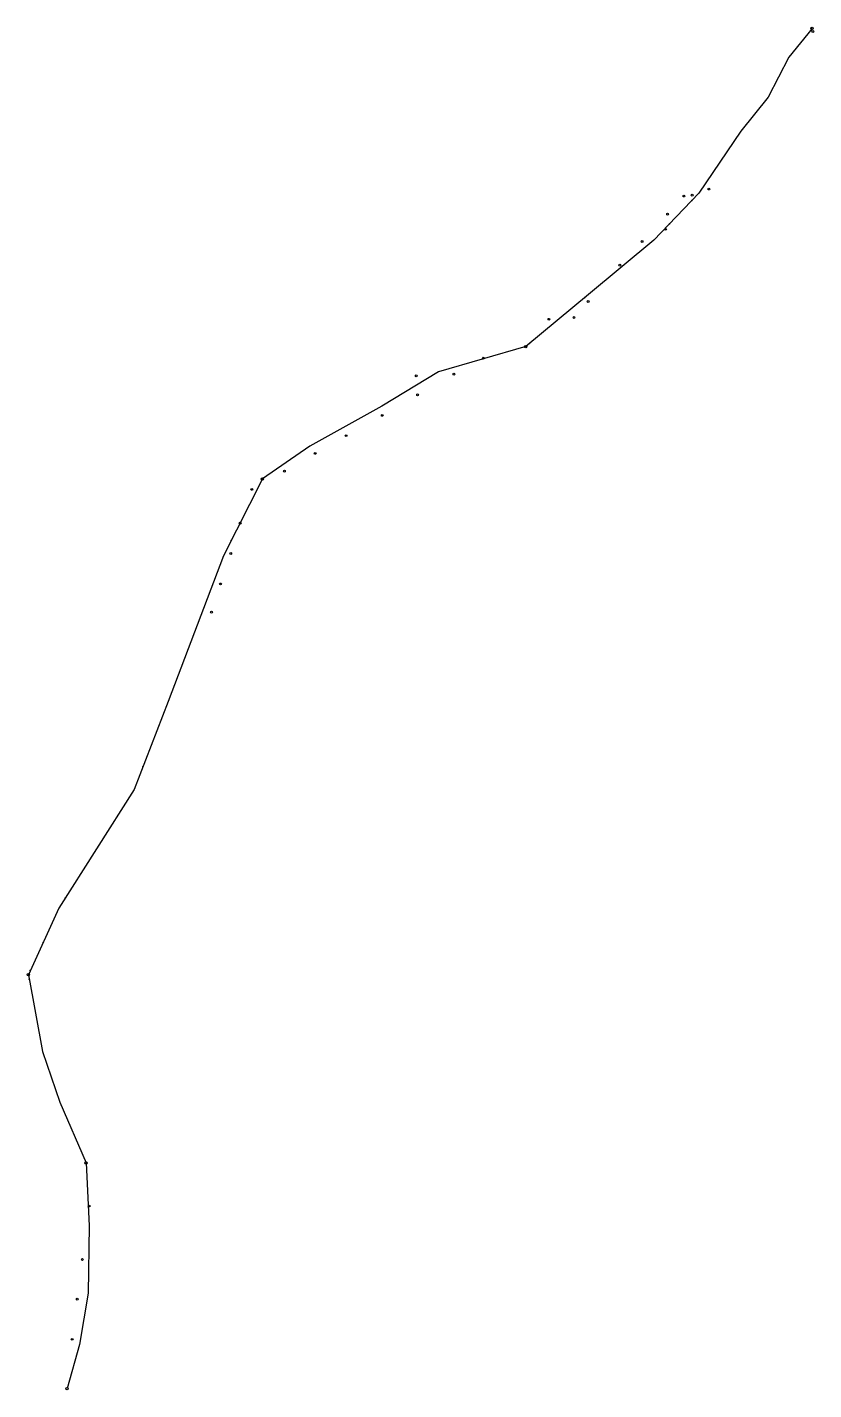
# Model space of a CAD drawing. Header units: metres. Extents: x 408888 to 410795, y 8267009 to 8270310.
import ezdxf

# ---------------------------------------------------------------- set-up
doc = ezdxf.new("R2010")
doc.units = ezdxf.units.M
for name, color, linetype in [('CV_OSM', 30, 'Continuous'), ('EJE_KML', 5, 'Continuous'), ('PC_GISEM', 1, 'Continuous'), ('PN_CANDIDATO', 4, 'Continuous')]:
    doc.layers.add(name, color=color, linetype=linetype)

msp = doc.modelspace()

# ---------------------------------------------------------------- linework, layer by layer
at = {"layer": 'CV_OSM'}
for p in [(410499.6, 8269890.4), (410445.6, 8269834.1), (410240.1, 8269655.6), (410106.2, 8269544), (409383.2, 8269066.5), (409168.9, 8268518.6), (408980.7, 8268200.5), (408927, 8268092.7), (408893.2, 8268004.1), (408895.9, 8268024.9)]:
    msp.add_point(p, dxfattribs=at)
at = {"layer": 'EJE_KML'}
msp.add_lwpolyline([(410791.1, 8270307.2), (410734.4, 8270237.8), (410684.6, 8270140.7), (410618.2, 8270058.6), (410516.8, 8269908.3), (410407.5, 8269794.3), (410248.8, 8269662.8), (410096.9, 8269536.3), (409885.3, 8269474.9), (409747.9, 8269391.7), (409573.2, 8269295.4), (409458.4, 8269216), (409364.4, 8269029.2), (409230, 8268677), (409147.6, 8268463.4), (408965.3, 8268176.3), (408891.3, 8268014.8), (408925.2, 8267828.8), (408967.4, 8267705.7), (409031.1, 8267558.9), (409039, 8267406.7), (409035.9, 8267243.4), (409015.4, 8267118.7), (408985, 8267012.2)], dxfattribs=at)
at = {"layer": 'PC_GISEM'}
for centre in [(410792.9, 8270299.7), (410541, 8269918), (410480, 8269901), (410500.5, 8269903.2), (410440.8, 8269857.2), (410435.8, 8269820.5), (410378.8, 8269790.8), (410325, 8269733.7), (410248.3, 8269645.6), (410153.2, 8269602.5), (410213.9, 8269607), (409994.1, 8269508.2), (409831.5, 8269465.6), (409922.9, 8269469.7), (409834.8, 8269419.4), (409749.2, 8269369.7), (409661.4, 8269320.6), (409586.4, 8269277.7), (409511.9, 8269234.6), (409433.1, 8269190.5), (409404.8, 8269108.7), (409381.7, 8269035.2), (409357.1, 8268961.5), (409335.3, 8268893.1), (409038.7, 8267454.4), (409022.1, 8267325), (409009.8, 8267228.7), (408997.3, 8267131.5)]:
    msp.add_circle(centre, 2.2, dxfattribs=at)
at = {"layer": 'PN_CANDIDATO'}
for centre in [(410791.1, 8270307.2), (410096.9, 8269536.3), (409458.4, 8269216), (408891.3, 8268014.8), (409031.1, 8267558.9), (408985, 8267012.2)]:
    msp.add_circle(centre, 2.8, dxfattribs=at)

doc.saveas('drawing.dxf')
